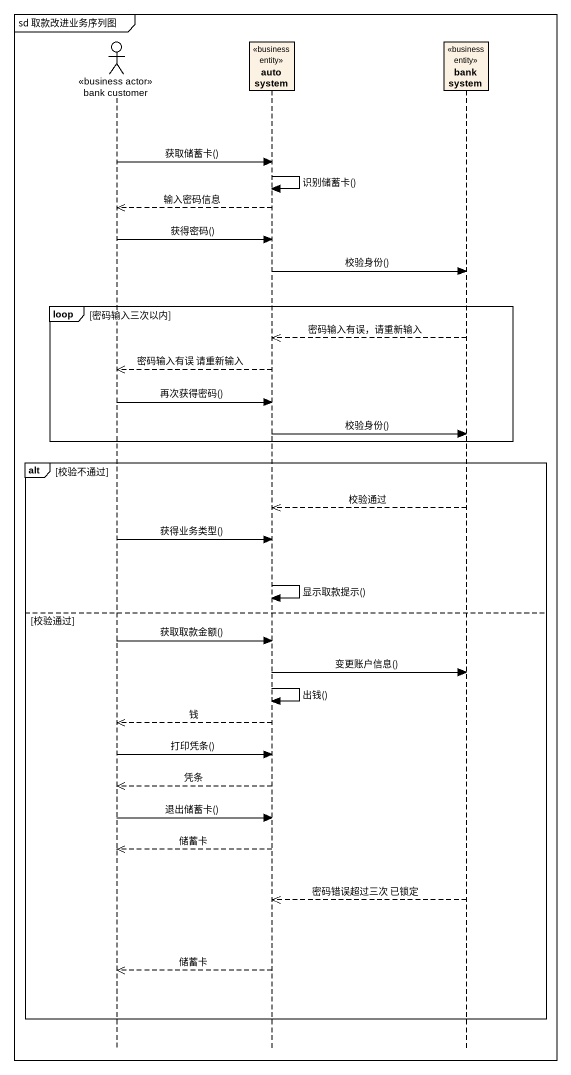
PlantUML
@startuml
mainframe sd 取款改进业务序列图
hide footbox
actor "bank customer" as bank_customer <<business actor>>
participant "auto system" as auto_system <<business entity>>
participant "bank system" as bank_system <<business entity>>

bank_customer -> auto_system : 获取储蓄卡()
auto_system -> auto_system : 识别储蓄卡()
auto_system -->> bank_customer : 输入密码信息
bank_customer -> auto_system : 获得密码()
auto_system -> bank_system : 校验身份()
loop 密码输入三次以内
  bank_system -->> auto_system : 密码输入有误，请重新输入
  auto_system -->> bank_customer : 密码输入有误 请重新输入
  bank_customer -> auto_system : 再次获得密码()
  auto_system -> bank_system : 校验身份()
end
alt 校验不通过
  bank_system -->> auto_system : 校验通过
  bank_customer -> auto_system : 获得业务类型()
  auto_system -> auto_system : 显示取款提示()
else 校验通过
  bank_customer -> auto_system : 获取取款金额()
  auto_system -> bank_system : 变更账户信息()
  auto_system -> auto_system : 出钱()
  auto_system -->> bank_customer : 钱
  bank_customer -> auto_system : 打印凭条()
  auto_system -->> bank_customer : 凭条
  bank_customer -> auto_system : 退出储蓄卡()
  auto_system -->> bank_customer : 储蓄卡
  bank_system -->> auto_system : 密码错误超过三次 已锁定
  auto_system -->> bank_customer : 储蓄卡
end
@enduml
